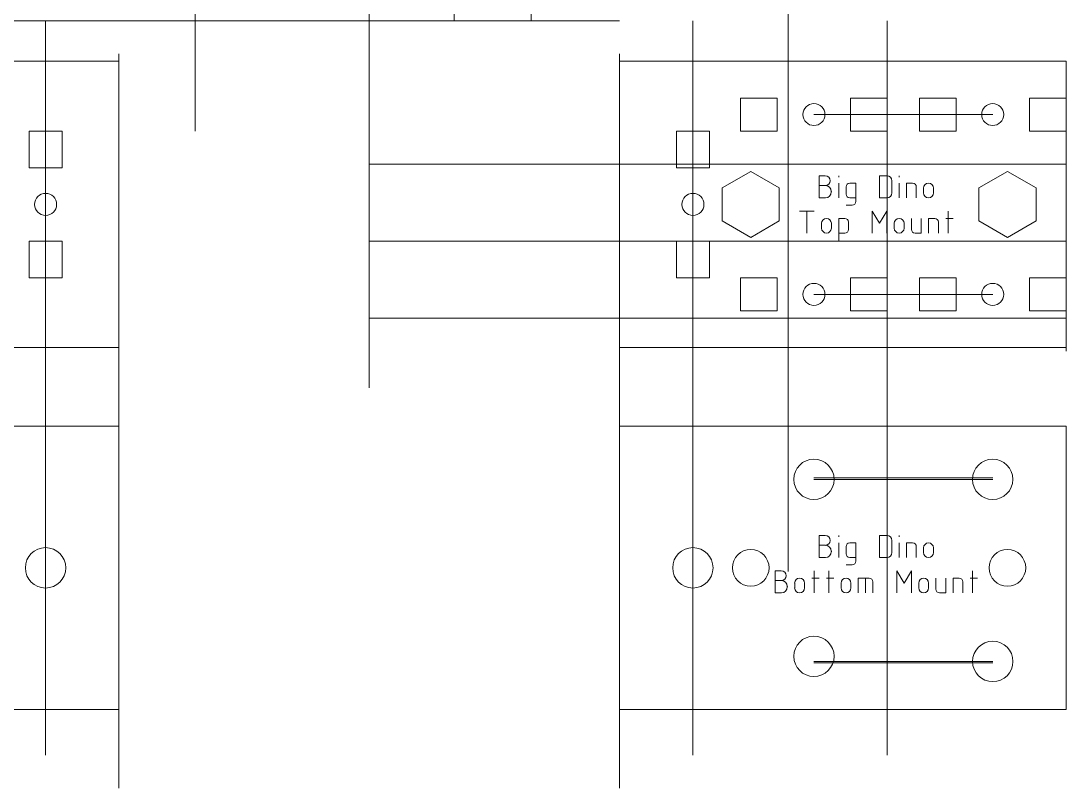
# Model space of a CAD drawing. Header units: millimetres. Extents: x -225 to 287, y -164 to 76.
# Drawn here: x -16.6 to 125.9, y -164.5 to -60 of the extents above; entities that cross this region are included whole.
import ezdxf

# ---------------------------------------------------------------- set-up
doc = ezdxf.new("R2010")
doc.units = ezdxf.units.MM
doc.layers.get('0').update_dxf_attribs({"linetype": 'CONTINUOUS', "lineweight": 0, "true_color": 0x000000})
for name, color, linetype, lineweight, true_color in [('Dino Brackets', 7, 'CONTINUOUS', 0, 0x000000), ('Dino Text', 4, 'CONTINUOUS', 0, 0x00ffff), ('Drawings', 5, 'CONTINUOUS', 0, 0x0000ff), ('Drawings - Bracket', 5, 'CONTINUOUS', 0, 0x0000ff)]:
    doc.layers.add(name, color=color, linetype=linetype, lineweight=lineweight, true_color=true_color)

# ---------------------------------------------------------------- blocks, each defined once
blk = doc.blocks.new('slots')
for p, q in [((-10, -2.25), (-10, 2.25)), ((-5, 2.25), (-10, 2.25)), ((-5, -2.25), (-5, 2.25)), ((10, 2.25), (5, 2.25)), ((5, -2.25), (5, 2.25)), ((10, -2.25), (10, 2.25)), ((-10, -2.25), (-5, -2.25)), ((5, -2.25), (10, -2.25))]:
    blk.add_line(p, q)
blk.add_circle((0, 0), 1.5)
blk = doc.blocks.new('M5_c-1')
at = {"layer": 'Dino Brackets'}
for p, q in [((0, 4.5), (-3.9, 2.25)), ((0, 4.5), (3.9, 2.25)), ((-3.9, 2.25), (-3.9, -2.25)), ((3.9, 2.25), (3.9, -2.25)), ((-3.9, -2.25), (0, -4.5)), ((3.9, -2.25), (0, -4.5))]:
    blk.add_line(p, q, dxfattribs=at)

msp = doc.modelspace()

# ---------------------------------------------------------------- linework, layer by layer
at = {"layer": 'Dino Brackets'}
for p, q in [((-3.25, -65.5), (-64.13, -65.5)), ((-3.25, -65.5), (-3.25, -104.5)), ((65, -65.5), (65, -104.5)), ((65, -65.5), (125.87, -65.5)), ((125.87, -65.5), (125.87, -104.5)), ((-3.25, -104.5), (-64.13, -104.5)), ((65, -104.5), (125.87, -104.5)), ((-3.25, -115.2), (-64.13, -115.2)), ((-3.25, -115.2), (-3.25, -153.8)), ((65, -115.2), (65, -153.8)), ((65, -115.2), (125.87, -115.2)), ((125.87, -115.2), (125.87, -153.8)), ((-3.25, -153.8), (-64.13, -153.8)), ((65, -153.8), (125.87, -153.8))]:
    msp.add_line(p, q, dxfattribs=at)
for centre, radius in [((91.5, -122.45), 2.75), ((115.87, -122.45), 2.75), ((-13.25, -134.5), 2.75), ((75, -134.5), 2.75), ((82.88, -134.5), 2.5), ((117.88, -134.5), 2.5), ((91.5, -146.55), 2.75), ((115.88, -147.25), 2.75)]:
    msp.add_circle(centre, radius, dxfattribs=at)
msp.add_arc((117.88, -134.5), 2.5, 90, 270, dxfattribs=at)
at = {"layer": 'Dino Text'}
for p, q in [((92.21, -84.1), (92.21, -81.1)), ((92.21, -81.1), (93.04, -81.1)), ((94.88, -81.27), (94.88, -81.1)), ((101.46, -81.1), (100.46, -81.1)), ((100.46, -81.1), (100.46, -84.1)), ((103.12, -81.27), (103.12, -81.1)), ((92.21, -82.43), (93.07, -82.43)), ((94.88, -84.1), (94.88, -82.1)), ((95.88, -82.6), (95.88, -83.6)), ((97.21, -82.1), (96.38, -82.1)), ((97.21, -84.6), (97.21, -82.1)), ((102.12, -83.43), (102.12, -81.77)), ((103.12, -84.1), (103.12, -82.1)), ((104.12, -84.1), (104.12, -82.1)), ((104.12, -82.1), (104.96, -82.1)), ((105.46, -82.6), (105.46, -84.1)), ((93.88, -83.23), (93.88, -83.3)), ((106.46, -82.77), (106.46, -83.43)), ((107.79, -83.43), (107.79, -82.77)), ((93.07, -84.1), (92.21, -84.1)), ((95.88, -85.1), (96.71, -85.1)), ((96.38, -84.1), (97.21, -84.1)), ((100.46, -84.1), (101.46, -84.1)), ((89.54, -85.9), (91.54, -85.9)), ((90.54, -85.9), (90.54, -88.9)), ((95.71, -86.9), (94.88, -86.9)), ((94.88, -86.9), (94.88, -89.9)), ((99.46, -88.9), (99.46, -85.9)), ((99.46, -85.9), (100.46, -87.57)), ((100.46, -87.57), (101.46, -85.9)), ((101.46, -85.9), (101.46, -88.9)), ((104.79, -86.9), (104.79, -88.4)), ((106.12, -88.9), (106.12, -86.9)), ((107.12, -88.9), (107.12, -86.9)), ((107.12, -86.9), (107.96, -86.9)), ((109.46, -86.9), (110.46, -86.9)), ((109.79, -85.9), (109.79, -88.9)), ((92.54, -87.57), (92.54, -88.23)), ((93.88, -88.23), (93.88, -87.57)), ((96.21, -88.4), (96.21, -87.4)), ((102.46, -87.57), (102.46, -88.23)), ((103.79, -88.23), (103.79, -87.57)), ((108.46, -87.4), (108.46, -88.9)), ((94.88, -88.9), (95.71, -88.9)), ((105.29, -88.9), (106.12, -88.9)), ((92.21, -133.1), (92.21, -130.1)), ((92.21, -130.1), (93.04, -130.1)), ((94.88, -130.27), (94.88, -130.1)), ((101.46, -130.1), (100.46, -130.1)), ((100.46, -130.1), (100.46, -133.1)), ((102.12, -132.43), (102.12, -130.77)), ((103.12, -130.27), (103.12, -130.1)), ((92.21, -131.43), (93.07, -131.43)), ((93.88, -132.23), (93.88, -132.3)), ((94.88, -133.1), (94.88, -131.1)), ((95.88, -131.6), (95.88, -132.6)), ((97.21, -131.1), (96.38, -131.1)), ((97.21, -133.6), (97.21, -131.1)), ((103.12, -133.1), (103.12, -131.1)), ((104.12, -133.1), (104.12, -131.1)), ((104.12, -131.1), (104.96, -131.1)), ((105.46, -131.6), (105.46, -133.1)), ((106.46, -131.77), (106.46, -132.43)), ((107.79, -132.43), (107.79, -131.77)), ((93.07, -133.1), (92.21, -133.1)), ((96.38, -133.1), (97.21, -133.1)), ((100.46, -133.1), (101.46, -133.1)), ((86.21, -137.9), (86.21, -134.9)), ((86.21, -134.9), (87.04, -134.9)), ((91.54, -134.9), (91.54, -137.9)), ((93.54, -134.9), (93.54, -137.9)), ((95.88, -134.1), (96.71, -134.1)), ((102.79, -137.9), (102.79, -134.9)), ((102.79, -134.9), (103.79, -136.57)), ((103.79, -136.57), (104.79, -134.9)), ((104.79, -134.9), (104.79, -137.9)), ((113.12, -134.9), (113.12, -137.9)), ((86.21, -136.23), (87.07, -136.23)), ((88.88, -136.57), (88.88, -137.23)), ((90.21, -137.23), (90.21, -136.57)), ((91.21, -135.9), (92.21, -135.9)), ((93.21, -135.9), (94.21, -135.9)), ((95.21, -136.57), (95.21, -137.23)), ((96.54, -137.23), (96.54, -136.57)), ((97.54, -137.9), (97.54, -135.9)), ((97.54, -135.9), (99.04, -135.9)), ((98.54, -135.9), (98.54, -137.9)), ((99.54, -136.4), (99.54, -137.9)), ((105.79, -136.57), (105.79, -137.23)), ((107.12, -137.23), (107.12, -136.57)), ((108.12, -135.9), (108.12, -137.4)), ((109.46, -137.9), (109.46, -135.9)), ((110.46, -137.9), (110.46, -135.9)), ((110.46, -135.9), (111.29, -135.9)), ((111.79, -136.4), (111.79, -137.9)), ((112.79, -135.9), (113.79, -135.9)), ((87.07, -137.9), (86.21, -137.9)), ((87.88, -137.03), (87.88, -137.1)), ((108.62, -137.9), (109.46, -137.9))]:
    msp.add_line(p, q, dxfattribs=at)
for centre, radius, start, end in [((93.04, -81.77), 0.667, 270, 90), ((101.46, -81.77), 0.667, 0, 90), ((93.07, -83.23), 0.8, 0, 90), ((96.38, -82.6), 0.5, 90, 180), ((104.96, -82.6), 0.5, 0, 90), ((107.12, -82.77), 0.667, 0, 180), ((93.07, -83.3), 0.8, 270, 0), ((96.38, -83.6), 0.5, 180, 270), ((101.46, -83.43), 0.667, 270, 0), ((107.12, -83.43), 0.667, 180, 0), ((96.71, -84.6), 0.5, 270, 0), ((93.21, -87.57), 0.667, 0, 180), ((95.71, -87.4), 0.5, 0, 90), ((103.12, -87.57), 0.667, 0, 180), ((107.96, -87.4), 0.5, 0, 90), ((93.21, -88.23), 0.667, 180, 0), ((103.12, -88.23), 0.667, 180, 0), ((95.71, -88.4), 0.5, 270, 0), ((105.29, -88.4), 0.5, 180, 270), ((93.04, -130.77), 0.667, 270, 90), ((101.46, -130.77), 0.667, 0, 90), ((93.07, -132.23), 0.8, 0, 90), ((93.07, -132.3), 0.8, 270, 0), ((96.38, -131.6), 0.5, 90, 180), ((101.46, -132.43), 0.667, 270, 0), ((104.96, -131.6), 0.5, 0, 90), ((107.12, -131.77), 0.667, 0, 180), ((107.12, -132.43), 0.667, 180, 0), ((96.38, -132.6), 0.5, 180, 270), ((96.71, -133.6), 0.5, 270, 0), ((87.04, -135.57), 0.667, 270, 90), ((87.07, -137.03), 0.8, 0, 90), ((89.54, -136.57), 0.667, 0, 180), ((95.88, -136.57), 0.667, 0, 180), ((99.04, -136.4), 0.5, 0, 90), ((106.46, -136.57), 0.667, 0, 180), ((111.29, -136.4), 0.5, 0, 90), ((87.07, -137.1), 0.8, 270, 0), ((89.54, -137.23), 0.667, 180, 0), ((95.88, -137.23), 0.667, 180, 0), ((106.46, -137.23), 0.667, 180, 0), ((108.62, -137.4), 0.5, 180, 270)]:
    msp.add_arc(centre, radius, start, end, dxfattribs=at)
at = {"layer": 'Drawings'}
msp.add_line((30.87, 75), (30.87, -110), dxfattribs=at)
at = {"layer": 'Drawings - Bracket'}
for p, q in [((7.15, -75), (7.15, 25)), ((42.45, -10), (42.45, -60)), ((52.95, -10), (52.95, -60)), ((88, -35), (88, -135)), ((65, -60), (-35, -60)), ((-13.25, -60), (-13.25, -160)), ((75, -60), (75, -160)), ((101.5, -60), (101.5, -160)), ((-3.25, -64.5), (-3.25, -164.5)), ((65, -64.5), (65, -164.5)), ((91.5, -72.75), (115.87, -72.75)), ((125.88, -87.5), (125.88, -75)), ((30.87, -79.5), (125.87, -79.5)), ((30.87, -90), (125.87, -90)), ((125.88, -92.5), (125.88, -105)), ((115.88, -97.25), (91.5, -97.25)), ((30.87, -100.5), (125.87, -100.5)), ((115.87, -122.25), (91.5, -122.25)), ((115.87, -122.45), (91.5, -122.45)), ((91.5, -147.25), (115.88, -147.25)), ((91.5, -147.45), (115.88, -147.45))]:
    msp.add_line(p, q, dxfattribs=at)

# ---------------------------------------------------------------- block references
at = {"layer": 'Dino Brackets'}
for name, p in [('slots', (91.5, -72.75)), ('slots', (115.87, -72.75)), ('M5_c-1', (82.88, -85)), ('M5_c-1', (117.88, -85)), ('slots', (91.5, -97.25)), ('slots', (115.88, -97.25))]:
    msp.add_blockref(name, p, dxfattribs=at)
at = {"layer": 'Dino Brackets', "yscale": -1, "rotation": 89.99999999999999}
msp.add_blockref('slots', (-13.25, -85), dxfattribs=at)
at = {"layer": 'Dino Brackets', "rotation": 90}
msp.add_blockref('slots', (75, -85), dxfattribs=at)

doc.saveas('drawing.dxf')
